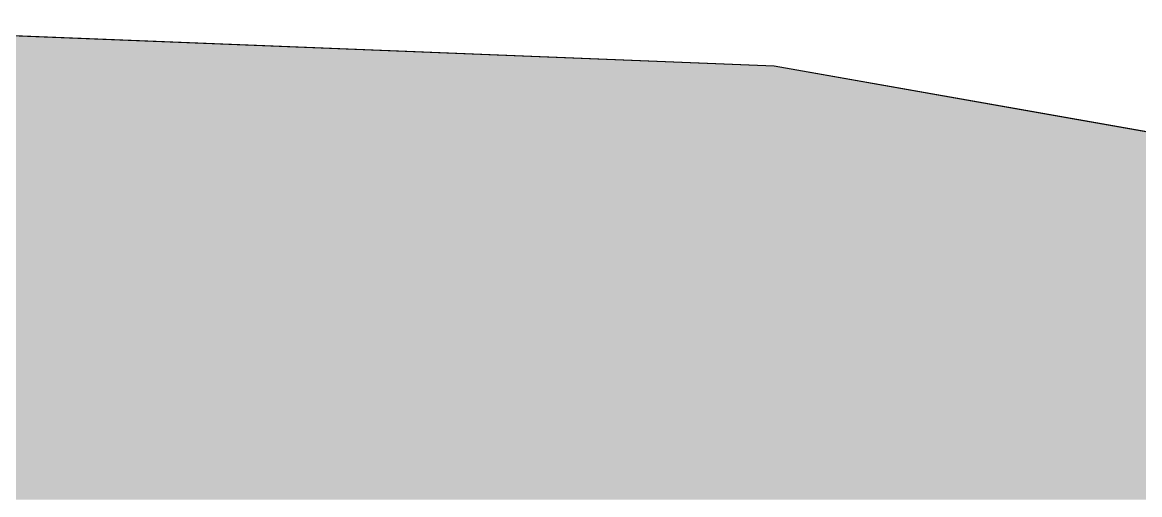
# Model space of a CAD drawing. Extents: x 2108.6 to 2122.7, y 1552.8 to 1562.7.
# Drawn here: x 2120.81399 to 2120.82721, y 1556.81553 to 1556.82112 of the extents above; entities that cross this region are included whole.
import ezdxf

# ---------------------------------------------------------------- set-up
doc = ezdxf.new("R2010")
doc.units = 0
doc.layers.get('0').update_dxf_attribs({"linetype": 'CONTINUOUS'})

# ---------------------------------------------------------------- blocks, each defined once
blk = doc.blocks.new('*U63')
at = {"color": 253, "linetype": 'CONTINUOUS'}
for p, q in [((3522.114, 1202.245), (3549.094, 1201.167)), ((3549.094, 1201.167), (3555.209, 1200.089)), ((3555.209, 1200.089), (3559.771, 1199.285))]:
    blk.add_line(p, q, dxfattribs=at)
at = {"color": 253, "linetype": 'CONTINUOUS', "extrusion": (0, 0, -1)}
for points in [[(-3522.114, 1202.245), (-3549.094, 1201.167), (-3511.593, 1201.167)], [(-3511.593, 1201.167), (-3555.209, 1200.089), (-3501.071, 1200.089)], [(-3511.593, 1201.167), (-3549.094, 1201.167), (-3555.209, 1200.089)], [(-3501.071, 1200.089), (-3559.771, 1199.285), (-3498.582, 1199.285)], [(-3501.071, 1200.089), (-3555.209, 1200.089), (-3559.771, 1199.285)], [(-3498.582, 1199.285), (-3567.439, 1197.934), (-3499.089, 1197.934)], [(-3498.582, 1199.285), (-3559.771, 1199.285), (-3567.439, 1197.934)], [(-3499.089, 1197.934), (-3582.447, 1190.439), (-3501.896, 1190.439)], [(-3499.089, 1197.934), (-3567.439, 1197.934), (-3582.447, 1190.439)]]:
    blk.add_solid(points, dxfattribs=at)
blk = doc.blocks.new('ROCKET')
at = {"color": 216}
blk.add_lwpolyline([(3434.163, 1166.676), (3458.444, 1182.844), (3482.725, 1194.161), (3501.071, 1200.089), (3522.114, 1202.245), (3549.094, 1201.167), (3567.439, 1197.934), (3589.022, 1187.155), (3608.987, 1165.598), (3618.16, 1144.58), (3624.096, 1114.939), (3624.635, 1082.603), (3614.383, 1036.795), (3583.219, 990.627)], dxfattribs=at)
at = {"color": 253, "linetype": 'CONTINUOUS'}
blk.add_blockref('*U63', (0, 0), dxfattribs=at)
blk = doc.blocks.new('MYREPUBLIC')
at = {"xscale": 0.8927864447397837, "yscale": 0.8927864447397837, "zscale": 0.8927864447397837}
blk.add_blockref('ROCKET', (538.207, 127.86), dxfattribs=at)

msp = doc.modelspace()

# ---------------------------------------------------------------- block references
at = {"xscale": 0.0005358643918571, "yscale": 0.0005358643918571, "zscale": 0.0005358643918571}
msp.add_blockref('MYREPUBLIC', (2118.836545, 1556.177435), dxfattribs=at)

doc.saveas('drawing.dxf')
